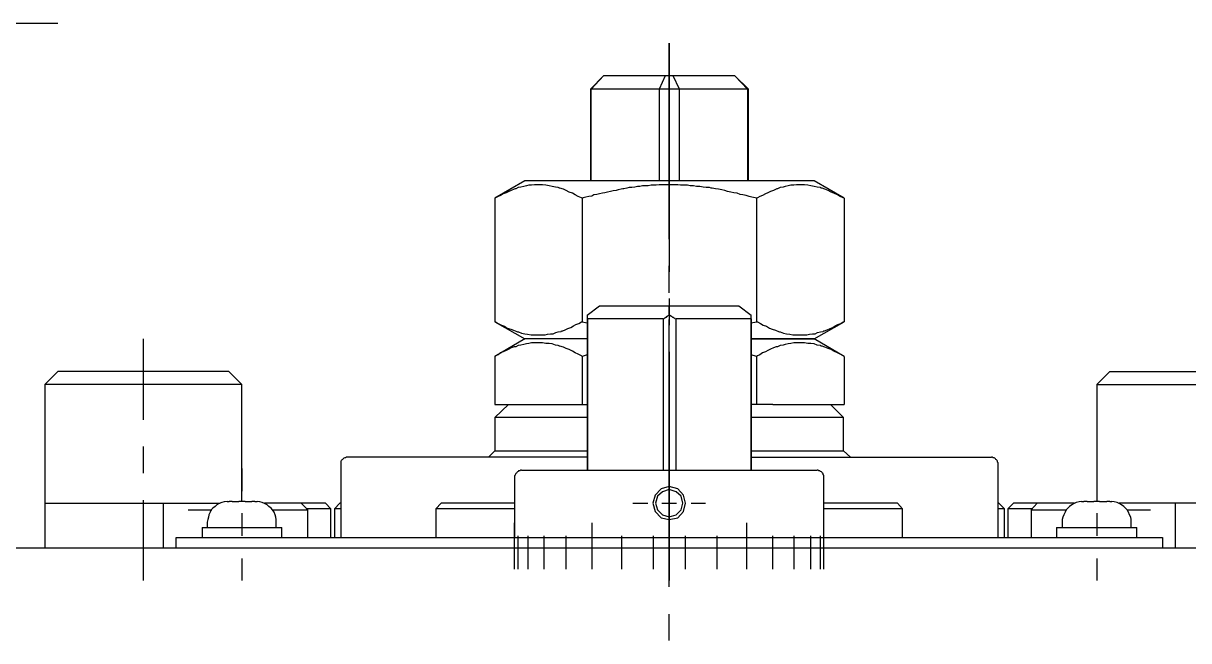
# Model space of a CAD drawing. Header units: millimetres. Extents: x -211 to 45495, y 24 to 52952.
# Drawn here: x 24757.7 to 24935, y 27600.6 to 27694.4 of the extents above; entities that cross this region are included whole.
import ezdxf

# ---------------------------------------------------------------- set-up
doc = ezdxf.new("R2010")
doc.units = ezdxf.units.MM
doc.layers.add('Layer2', color=7, linetype='Continuous')

# ---------------------------------------------------------------- blocks, each defined once
blk = doc.blocks.new('BLKF258')
at = {"layer": 'Layer2', "color": 7, "linetype": 'Continuous', "lineweight": 25}
for p, q in [((24829.45, 27649.05), (24829.54, 27649.05)), ((24829.54, 27649.05), (24829.97, 27648.79)), ((24829.97, 27648.79), (24830.48, 27648.53)), ((24830.48, 27648.53), (24830.91, 27648.36)), ((24830.91, 27648.36), (24831.34, 27648.1)), ((24831.34, 27648.1), (24831.86, 27647.93)), ((24840.13, 27647.84), (24840.56, 27648.01)), ((24840.56, 27648.01), (24840.99, 27648.19)), ((24840.99, 27648.19), (24841.42, 27648.44)), ((24841.42, 27648.44), (24841.76, 27648.62)), ((24841.76, 27648.62), (24842.2, 27648.79)), ((24842.2, 27648.79), (24842.63, 27649.05)), ((24842.63, 27649.05), (24842.71, 27649.05)), ((24831.86, 27647.93), (24832.29, 27647.76)), ((24832.29, 27647.76), (24832.81, 27647.58)), ((24832.81, 27647.58), (24832.89, 27647.5)), ((24832.89, 27647.5), (24833.07, 27647.5)), ((24833.07, 27647.5), (24833.5, 27647.33)), ((24833.5, 27647.33), (24834.01, 27647.24)), ((24834.01, 27647.24), (24834.44, 27647.15)), ((24834.44, 27647.15), (24834.96, 27647.07)), ((24834.96, 27647.07), (24835.48, 27647.07)), ((24835.48, 27647.07), (24835.91, 27647.07)), ((24835.91, 27647.07), (24836.43, 27647.07)), ((24836.43, 27647.07), (24836.51, 27647.07)), ((24836.51, 27647.07), (24836.68, 27647.07)), ((24836.68, 27647.07), (24837.11, 27647.07)), ((24837.11, 27647.07), (24837.46, 27647.15)), ((24837.46, 27647.15), (24837.89, 27647.24)), ((24837.89, 27647.24), (24838.32, 27647.24)), ((24838.32, 27647.24), (24838.75, 27647.41)), ((24838.75, 27647.41), (24839.1, 27647.5)), ((24839.1, 27647.5), (24839.53, 27647.58)), ((24839.53, 27647.58), (24839.61, 27647.67)), ((24839.61, 27647.67), (24839.78, 27647.67)), ((24839.78, 27647.67), (24840.13, 27647.84))]:
    blk.add_line(p, q, dxfattribs=at)
blk = doc.blocks.new('BLKF259')
at = {"layer": 'Layer2', "color": 7, "linetype": 'Continuous', "lineweight": 25}
for p, q in [((24868.46, 27648.88), (24869.24, 27649.05)), ((24869.24, 27649.05), (24869.41, 27649.05)), ((24869.41, 27649.05), (24869.84, 27648.79)), ((24869.84, 27648.79), (24870.27, 27648.53)), ((24870.27, 27648.53), (24870.79, 27648.36)), ((24870.79, 27648.36), (24871.22, 27648.1)), ((24871.22, 27648.1), (24871.65, 27647.93)), ((24880, 27647.84), (24880.43, 27648.01)), ((24880.43, 27648.01), (24880.86, 27648.19)), ((24880.86, 27648.19), (24881.21, 27648.44)), ((24881.21, 27648.44), (24881.64, 27648.62)), ((24881.64, 27648.62), (24882.07, 27648.79)), ((24882.07, 27648.79), (24882.41, 27649.05)), ((24871.65, 27647.93), (24872.16, 27647.76)), ((24872.16, 27647.76), (24872.59, 27647.58)), ((24872.59, 27647.58), (24872.77, 27647.5)), ((24872.77, 27647.5), (24872.85, 27647.5)), ((24872.85, 27647.5), (24873.37, 27647.33)), ((24873.37, 27647.33), (24873.8, 27647.24)), ((24873.8, 27647.24), (24874.32, 27647.15)), ((24874.32, 27647.15), (24874.75, 27647.07)), ((24874.75, 27647.07), (24875.26, 27647.07)), ((24875.26, 27647.07), (24875.78, 27647.07)), ((24875.78, 27647.07), (24876.3, 27647.07)), ((24876.3, 27647.07), (24876.38, 27647.07)), ((24876.38, 27647.07), (24876.47, 27647.07)), ((24876.47, 27647.07), (24876.9, 27647.07)), ((24876.9, 27647.07), (24877.33, 27647.15)), ((24877.33, 27647.15), (24877.76, 27647.24)), ((24877.76, 27647.24), (24878.19, 27647.24)), ((24878.19, 27647.24), (24878.54, 27647.41)), ((24878.54, 27647.41), (24878.97, 27647.5)), ((24878.97, 27647.5), (24879.4, 27647.58)), ((24879.4, 27647.58), (24879.48, 27647.67)), ((24879.48, 27647.67), (24879.57, 27647.67)), ((24879.57, 27647.67), (24880, 27647.84))]:
    blk.add_line(p, q, dxfattribs=at)
blk = doc.blocks.new('BLKF260')
at = {"layer": 'Layer2', "color": 7, "linetype": 'Continuous', "lineweight": 25}
for p, q in [((24832.55, 27669.28), (24832.38, 27669.2)), ((24832.64, 27669.28), (24832.55, 27669.28)), ((24832.98, 27669.46), (24832.64, 27669.28)), ((24833.41, 27669.54), (24832.98, 27669.46)), ((24833.84, 27669.63), (24833.41, 27669.54)), ((24834.27, 27669.71), (24833.84, 27669.63)), ((24834.62, 27669.8), (24834.27, 27669.71)), ((24835.05, 27669.8), (24834.62, 27669.8)), ((24835.48, 27669.89), (24835.05, 27669.8)), ((24835.56, 27669.89), (24835.48, 27669.89)), ((24835.74, 27669.89), (24835.56, 27669.89)), ((24836.25, 27669.89), (24835.74, 27669.89)), ((24836.68, 27669.89), (24836.25, 27669.89)), ((24837.2, 27669.8), (24836.68, 27669.89)), ((24837.72, 27669.71), (24837.2, 27669.8)), ((24838.15, 27669.63), (24837.72, 27669.71)), ((24838.66, 27669.54), (24838.15, 27669.63)), ((24839.1, 27669.46), (24838.66, 27669.54)), ((24839.27, 27669.37), (24839.1, 27669.46)), ((24839.35, 27669.37), (24839.27, 27669.37)), ((24839.87, 27669.2), (24839.35, 27669.37)), ((24848.91, 27669.28), (24848.65, 27669.2)), ((24849.08, 27669.28), (24848.91, 27669.28)), ((24849.51, 27669.37), (24849.08, 27669.28)), ((24849.86, 27669.46), (24849.51, 27669.37)), ((24850.29, 27669.46), (24849.86, 27669.46)), ((24850.72, 27669.54), (24850.29, 27669.46)), ((24851.15, 27669.63), (24850.72, 27669.54)), ((24851.5, 27669.63), (24851.15, 27669.63)), ((24851.93, 27669.71), (24851.5, 27669.63)), ((24852.36, 27669.71), (24851.93, 27669.71)), ((24852.79, 27669.71), (24852.36, 27669.71)), ((24853.22, 27669.8), (24852.79, 27669.71)), ((24853.56, 27669.8), (24853.22, 27669.8)), ((24853.99, 27669.8), (24853.56, 27669.8)), ((24854.42, 27669.89), (24853.99, 27669.8)), ((24854.85, 27669.89), (24854.42, 27669.89)), ((24855.03, 27669.89), (24854.85, 27669.89)), ((24855.28, 27669.89), (24855.03, 27669.89)), ((24855.8, 27669.89), (24855.28, 27669.89)), ((24856.23, 27669.89), (24855.8, 27669.89)), ((24856.75, 27669.89), (24856.23, 27669.89)), ((24857.27, 27669.89), (24856.75, 27669.89)), ((24857.7, 27669.8), (24857.27, 27669.89)), ((24858.21, 27669.8), (24857.7, 27669.8)), ((24858.73, 27669.8), (24858.21, 27669.8)), ((24859.16, 27669.71), (24858.73, 27669.8)), ((24859.68, 27669.71), (24859.16, 27669.71)), ((24860.11, 27669.63), (24859.68, 27669.71)), ((24860.62, 27669.63), (24860.11, 27669.63)), ((24861.14, 27669.54), (24860.62, 27669.63)), ((24861.57, 27669.46), (24861.14, 27669.54)), ((24862.09, 27669.46), (24861.57, 27669.46)), ((24862.35, 27669.37), (24862.09, 27669.46)), ((24862.52, 27669.37), (24862.35, 27669.37)), ((24863.03, 27669.28), (24862.52, 27669.37)), ((24863.47, 27669.2), (24863.03, 27669.28)), ((24829.97, 27668.08), (24829.54, 27667.91)), ((24830.31, 27668.25), (24829.97, 27668.08)), ((24830.74, 27668.51), (24830.31, 27668.25)), ((24831.17, 27668.68), (24830.74, 27668.51)), ((24831.6, 27668.85), (24831.17, 27668.68)), ((24831.95, 27669.03), (24831.6, 27668.85)), ((24832.38, 27669.2), (24831.95, 27669.03)), ((24840.3, 27669.03), (24839.87, 27669.2)), ((24840.73, 27668.77), (24840.3, 27669.03)), ((24841.25, 27668.6), (24840.73, 27668.77)), ((24841.68, 27668.34), (24841.25, 27668.6)), ((24842.11, 27668.08), (24841.68, 27668.34)), ((24842.63, 27667.91), (24842.11, 27668.08)), ((24842.71, 27667.82), (24842.63, 27667.91)), ((24842.88, 27667.91), (24842.71, 27667.82)), ((24843.31, 27667.99), (24842.88, 27667.91)), ((24843.75, 27668.08), (24843.31, 27667.99)), ((24844.18, 27668.16), (24843.75, 27668.08)), ((24844.52, 27668.34), (24844.18, 27668.16)), ((24844.95, 27668.42), (24844.52, 27668.34)), ((24845.38, 27668.51), (24844.95, 27668.42)), ((24845.81, 27668.6), (24845.38, 27668.51)), ((24846.16, 27668.68), (24845.81, 27668.6)), ((24846.59, 27668.77), (24846.16, 27668.68)), ((24847.02, 27668.85), (24846.59, 27668.77)), ((24847.45, 27668.94), (24847.02, 27668.85)), ((24847.88, 27669.03), (24847.45, 27668.94)), ((24848.22, 27669.11), (24847.88, 27669.03)), ((24848.65, 27669.2), (24848.22, 27669.11)), ((24863.98, 27669.11), (24863.47, 27669.2)), ((24864.41, 27669.03), (24863.98, 27669.11)), ((24864.84, 27668.85), (24864.41, 27669.03)), ((24865.36, 27668.77), (24864.84, 27668.85)), ((24865.79, 27668.68), (24865.36, 27668.77)), ((24866.31, 27668.6), (24865.79, 27668.68)), ((24866.74, 27668.42), (24866.31, 27668.6)), ((24867.17, 27668.34), (24866.74, 27668.42)), ((24867.69, 27668.25), (24867.17, 27668.34)), ((24868.12, 27668.08), (24867.69, 27668.25)), ((24868.55, 27667.99), (24868.12, 27668.08)), ((24869.06, 27667.91), (24868.55, 27667.99)), ((24869.24, 27667.82), (24869.06, 27667.91))]:
    blk.add_line(p, q, dxfattribs=at)
blk = doc.blocks.new('BLKF261')
at = {"layer": 'Layer2', "color": 7, "linetype": 'Continuous', "lineweight": 25}
for p, q in [((24872.34, 27669.28), (24872.25, 27669.2)), ((24872.42, 27669.28), (24872.34, 27669.28)), ((24872.85, 27669.46), (24872.42, 27669.28)), ((24873.28, 27669.54), (24872.85, 27669.46)), ((24873.63, 27669.63), (24873.28, 27669.54)), ((24874.06, 27669.71), (24873.63, 27669.63)), ((24874.49, 27669.8), (24874.06, 27669.71)), ((24874.92, 27669.8), (24874.49, 27669.8)), ((24875.35, 27669.89), (24874.92, 27669.8)), ((24875.44, 27669.89), (24875.35, 27669.89)), ((24875.52, 27669.89), (24875.44, 27669.89)), ((24876.04, 27669.89), (24875.52, 27669.89)), ((24876.55, 27669.89), (24876.04, 27669.89)), ((24877.07, 27669.8), (24876.55, 27669.89)), ((24877.5, 27669.71), (24877.07, 27669.8)), ((24878.02, 27669.63), (24877.5, 27669.71)), ((24878.45, 27669.54), (24878.02, 27669.63)), ((24878.97, 27669.46), (24878.45, 27669.54)), ((24879.05, 27669.37), (24878.97, 27669.46)), ((24879.22, 27669.37), (24879.05, 27669.37)), ((24879.65, 27669.2), (24879.22, 27669.37)), ((24869.41, 27667.91), (24869.24, 27667.82)), ((24869.75, 27668.08), (24869.41, 27667.91)), ((24870.18, 27668.25), (24869.75, 27668.08)), ((24870.61, 27668.51), (24870.18, 27668.25)), ((24870.96, 27668.68), (24870.61, 27668.51)), ((24871.39, 27668.85), (24870.96, 27668.68)), ((24871.82, 27669.03), (24871.39, 27668.85)), ((24872.25, 27669.2), (24871.82, 27669.03)), ((24880.17, 27669.03), (24879.65, 27669.2)), ((24880.6, 27668.77), (24880.17, 27669.03)), ((24881.03, 27668.6), (24880.6, 27668.77)), ((24881.55, 27668.34), (24881.03, 27668.6)), ((24881.98, 27668.08), (24881.55, 27668.34)), ((24882.41, 27667.91), (24881.98, 27668.08)), ((24882.58, 27667.82), (24882.41, 27667.91))]:
    blk.add_line(p, q, dxfattribs=at)
blk = doc.blocks.new('BLKF340')
at = {"layer": 'Layer2', "color": 7, "linetype": 'Continuous', "lineweight": 25}
for p, q in [((24917.55, 27621.4), (24917.2, 27621.23)), ((24917.89, 27621.58), (24917.55, 27621.4)), ((24918.32, 27621.66), (24917.89, 27621.58)), ((24918.66, 27621.75), (24918.32, 27621.66)), ((24916, 27619.68), (24915.82, 27619.34)), ((24916.17, 27620.11), (24916, 27619.68)), ((24916.34, 27620.46), (24916.17, 27620.11)), ((24916.6, 27620.72), (24916.34, 27620.46)), ((24916.86, 27620.97), (24916.6, 27620.72)), ((24917.2, 27621.23), (24916.86, 27620.97)), ((24915.82, 27619.34), (24915.74, 27618.99))]:
    blk.add_line(p, q, dxfattribs=at)
blk = doc.blocks.new('BLKF341')
at = {"layer": 'Layer2', "color": 7, "linetype": 'Continuous', "lineweight": 25}
for p, q in [((24924.09, 27621.58), (24923.66, 27621.66)), ((24924.43, 27621.4), (24924.09, 27621.58)), ((24924.78, 27621.23), (24924.43, 27621.4)), ((24925.12, 27620.97), (24924.78, 27621.23)), ((24925.38, 27620.72), (24925.12, 27620.97)), ((24925.64, 27620.46), (24925.38, 27620.72)), ((24925.81, 27620.11), (24925.64, 27620.46)), ((24925.98, 27619.68), (24925.81, 27620.11)), ((24926.16, 27619.34), (24925.98, 27619.68)), ((24926.24, 27618.99), (24926.16, 27619.34)), ((24926.24, 27618.56), (24926.24, 27618.99))]:
    blk.add_line(p, q, dxfattribs=at)
blk = doc.blocks.new('BLKF342')
at = {"layer": 'Layer2', "color": 7, "linetype": 'Continuous', "lineweight": 25}
for p, q in [((24787.51, 27621.4), (24787.17, 27621.23)), ((24787.94, 27621.58), (24787.51, 27621.4)), ((24788.29, 27621.66), (24787.94, 27621.58)), ((24788.72, 27621.75), (24788.29, 27621.66)), ((24785.96, 27619.68), (24785.88, 27619.34)), ((24786.13, 27620.11), (24785.96, 27619.68)), ((24786.31, 27620.46), (24786.13, 27620.11)), ((24786.57, 27620.72), (24786.31, 27620.46)), ((24786.91, 27620.97), (24786.57, 27620.72)), ((24787.17, 27621.23), (24786.91, 27620.97)), ((24785.88, 27619.34), (24785.79, 27618.99))]:
    blk.add_line(p, q, dxfattribs=at)
blk = doc.blocks.new('BLKF343')
at = {"layer": 'Layer2', "color": 7, "linetype": 'Continuous', "lineweight": 25}
for p, q in [((24794.06, 27621.58), (24793.71, 27621.66)), ((24794.4, 27621.4), (24794.06, 27621.58)), ((24794.83, 27621.23), (24794.4, 27621.4)), ((24795.09, 27620.97), (24794.83, 27621.23)), ((24795.44, 27620.72), (24795.09, 27620.97)), ((24795.61, 27620.46), (24795.44, 27620.72)), ((24795.87, 27620.11), (24795.61, 27620.46)), ((24796.04, 27619.68), (24795.87, 27620.11)), ((24796.12, 27619.34), (24796.04, 27619.68)), ((24796.21, 27618.99), (24796.12, 27619.34)), ((24796.21, 27618.56), (24796.21, 27618.99))]:
    blk.add_line(p, q, dxfattribs=at)
blk = doc.blocks.new('BLKF344')
at = {"layer": 'Layer2', "color": 7, "linetype": 'Continuous', "lineweight": 25}
for p, q in [((24830.74, 27644.48), (24830.31, 27644.31)), ((24831.17, 27644.66), (24830.74, 27644.48)), ((24831.6, 27644.91), (24831.17, 27644.66)), ((24831.95, 27645.09), (24831.6, 27644.91)), ((24832.38, 27645.26), (24831.95, 27645.09)), ((24832.55, 27645.26), (24832.38, 27645.26)), ((24832.64, 27645.26), (24832.55, 27645.26)), ((24832.98, 27645.43), (24832.64, 27645.26)), ((24833.41, 27645.52), (24832.98, 27645.43)), ((24833.84, 27645.6), (24833.41, 27645.52)), ((24834.27, 27645.69), (24833.84, 27645.6)), ((24834.62, 27645.77), (24834.27, 27645.69)), ((24835.05, 27645.86), (24834.62, 27645.77)), ((24835.48, 27645.86), (24835.05, 27645.86)), ((24835.56, 27645.86), (24835.48, 27645.86)), ((24835.74, 27645.86), (24835.56, 27645.86)), ((24836.25, 27645.86), (24835.74, 27645.86)), ((24836.68, 27645.86), (24836.25, 27645.86)), ((24837.2, 27645.77), (24836.68, 27645.86)), ((24837.72, 27645.77), (24837.2, 27645.77)), ((24838.15, 27645.69), (24837.72, 27645.77)), ((24838.66, 27645.52), (24838.15, 27645.69)), ((24839.1, 27645.43), (24838.66, 27645.52)), ((24839.27, 27645.34), (24839.1, 27645.43)), ((24839.35, 27645.34), (24839.27, 27645.34)), ((24839.87, 27645.17), (24839.35, 27645.34)), ((24840.3, 27645), (24839.87, 27645.17)), ((24840.73, 27644.83), (24840.3, 27645)), ((24841.25, 27644.57), (24840.73, 27644.83)), ((24841.68, 27644.31), (24841.25, 27644.57)), ((24829.97, 27644.05), (24829.54, 27643.88)), ((24830.31, 27644.31), (24829.97, 27644.05)), ((24842.11, 27644.14), (24841.68, 27644.31)), ((24842.63, 27643.88), (24842.11, 27644.14)), ((24842.71, 27643.79), (24842.63, 27643.88)), ((24843.49, 27644.05), (24842.71, 27643.79))]:
    blk.add_line(p, q, dxfattribs=at)
blk = doc.blocks.new('BLKF345')
at = {"layer": 'Layer2', "color": 7, "linetype": 'Continuous', "lineweight": 25}
for p, q in [((24870.61, 27644.48), (24870.18, 27644.31)), ((24870.96, 27644.66), (24870.61, 27644.48)), ((24871.39, 27644.91), (24870.96, 27644.66)), ((24871.82, 27645.09), (24871.39, 27644.91)), ((24872.25, 27645.26), (24871.82, 27645.09)), ((24872.34, 27645.26), (24872.25, 27645.26)), ((24872.42, 27645.26), (24872.34, 27645.26)), ((24872.85, 27645.43), (24872.42, 27645.26)), ((24873.28, 27645.52), (24872.85, 27645.43)), ((24873.63, 27645.6), (24873.28, 27645.52)), ((24874.06, 27645.69), (24873.63, 27645.6)), ((24874.49, 27645.77), (24874.06, 27645.69)), ((24874.92, 27645.86), (24874.49, 27645.77)), ((24875.35, 27645.86), (24874.92, 27645.86)), ((24875.44, 27645.86), (24875.35, 27645.86)), ((24875.52, 27645.86), (24875.44, 27645.86)), ((24876.04, 27645.86), (24875.52, 27645.86)), ((24876.55, 27645.86), (24876.04, 27645.86)), ((24877.07, 27645.77), (24876.55, 27645.86)), ((24877.5, 27645.77), (24877.07, 27645.77)), ((24878.02, 27645.69), (24877.5, 27645.77)), ((24878.45, 27645.52), (24878.02, 27645.69)), ((24878.97, 27645.43), (24878.45, 27645.52)), ((24879.05, 27645.34), (24878.97, 27645.43)), ((24879.22, 27645.34), (24879.05, 27645.34)), ((24879.65, 27645.17), (24879.22, 27645.34)), ((24880.17, 27645), (24879.65, 27645.17)), ((24880.6, 27644.83), (24880.17, 27645)), ((24881.03, 27644.57), (24880.6, 27644.83)), ((24881.55, 27644.31), (24881.03, 27644.57)), ((24869.41, 27643.88), (24869.24, 27643.79)), ((24869.75, 27644.05), (24869.41, 27643.88)), ((24870.18, 27644.31), (24869.75, 27644.05)), ((24881.98, 27644.14), (24881.55, 27644.31)), ((24882.41, 27643.88), (24881.98, 27644.14)), ((24882.58, 27643.79), (24882.41, 27643.88))]:
    blk.add_line(p, q, dxfattribs=at)
blk = doc.blocks.new('BLKF346')
at = {"layer": 'Layer2', "color": 7, "linetype": 'Continuous', "lineweight": 25}
for p, q in [((24855.54, 27649.74), (24855.63, 27649.82)), ((24855.63, 27649.82), (24855.63, 27649.91)), ((24855.63, 27649.91), (24855.72, 27649.91)), ((24855.72, 27649.91), (24855.8, 27649.99)), ((24855.8, 27649.99), (24855.89, 27650.08)), ((24855.89, 27650.08), (24855.97, 27650.08)), ((24855.97, 27650.08), (24856.06, 27650.08)), ((24856.06, 27650.08), (24856.15, 27649.99)), ((24856.15, 27649.99), (24856.23, 27649.91)), ((24856.23, 27649.91), (24856.32, 27649.91)), ((24856.32, 27649.91), (24856.4, 27649.82)), ((24856.4, 27649.82), (24856.49, 27649.74)), ((24855.03, 27649.48), (24855.11, 27649.48)), ((24855.11, 27649.48), (24855.2, 27649.56)), ((24855.2, 27649.56), (24855.28, 27649.65)), ((24855.28, 27649.65), (24855.37, 27649.65)), ((24855.37, 27649.65), (24855.46, 27649.74)), ((24855.46, 27649.74), (24855.54, 27649.74)), ((24856.49, 27649.74), (24856.58, 27649.74)), ((24856.58, 27649.74), (24856.66, 27649.65)), ((24856.66, 27649.65), (24856.75, 27649.65)), ((24856.75, 27649.65), (24856.83, 27649.56)), ((24856.83, 27649.56), (24856.92, 27649.48))]:
    blk.add_line(p, q, dxfattribs=at)
blk = doc.blocks.new('BLKF347')
at = {"layer": 'Layer2', "color": 7, "linetype": 'Continuous', "lineweight": 25}
for p, q in [((24832.55, 27625.71), (24832.46, 27625.62)), ((24832.64, 27625.97), (24832.55, 27625.8)), ((24832.55, 27625.8), (24832.55, 27625.71)), ((24832.72, 27626.05), (24832.64, 27625.97)), ((24832.81, 27626.14), (24832.72, 27626.05)), ((24832.89, 27626.23), (24832.81, 27626.14)), ((24832.98, 27626.31), (24832.89, 27626.23)), ((24833.07, 27626.4), (24832.98, 27626.31)), ((24833.24, 27626.4), (24833.07, 27626.4)), ((24833.33, 27626.49), (24833.24, 27626.4)), ((24833.5, 27626.49), (24833.33, 27626.49))]:
    blk.add_line(p, q, dxfattribs=at)
blk = doc.blocks.new('BLKF348')
at = {"layer": 'Layer2', "color": 7, "linetype": 'Continuous', "lineweight": 25}
for p, q in [((24878.71, 27626.4), (24878.62, 27626.49)), ((24878.88, 27626.4), (24878.71, 27626.4)), ((24878.97, 27626.31), (24878.88, 27626.4)), ((24879.14, 27626.23), (24878.97, 27626.31)), ((24879.22, 27626.14), (24879.14, 27626.23)), ((24879.31, 27626.05), (24879.22, 27626.14)), ((24879.4, 27625.97), (24879.31, 27626.05)), ((24879.4, 27625.8), (24879.4, 27625.97)), ((24879.48, 27625.71), (24879.4, 27625.8)), ((24879.48, 27625.45), (24879.48, 27625.71))]:
    blk.add_line(p, q, dxfattribs=at)
blk = doc.blocks.new('BLKF349')
at = {"layer": 'Layer2', "color": 7, "linetype": 'Continuous', "lineweight": 25}
for p, q in [((24806.11, 27627.95), (24806.03, 27627.86)), ((24806.03, 27627.86), (24806.03, 27627.69)), ((24806.03, 27627.69), (24806.03, 27627.6)), ((24806.2, 27628.04), (24806.11, 27627.95)), ((24806.29, 27628.12), (24806.2, 27628.04)), ((24806.37, 27628.21), (24806.29, 27628.12)), ((24806.46, 27628.29), (24806.37, 27628.21)), ((24806.63, 27628.38), (24806.46, 27628.29)), ((24806.72, 27628.38), (24806.63, 27628.38)), ((24806.89, 27628.47), (24806.72, 27628.38)), ((24806.97, 27628.47), (24806.89, 27628.47))]:
    blk.add_line(p, q, dxfattribs=at)
blk = doc.blocks.new('BLKF350')
at = {"layer": 'Layer2', "color": 7, "linetype": 'Continuous', "lineweight": 25}
for p, q in [((24905.23, 27628.38), (24905.14, 27628.47)), ((24905.4, 27628.38), (24905.23, 27628.38)), ((24905.49, 27628.29), (24905.4, 27628.38)), ((24905.58, 27628.21), (24905.49, 27628.29)), ((24905.66, 27628.12), (24905.58, 27628.21)), ((24905.75, 27628.04), (24905.66, 27628.12)), ((24905.83, 27627.95), (24905.75, 27628.04)), ((24905.92, 27627.86), (24905.83, 27627.95)), ((24905.92, 27627.69), (24905.92, 27627.86)), ((24906.01, 27627.6), (24905.92, 27627.69)), ((24906.01, 27627.43), (24906.01, 27627.6))]:
    blk.add_line(p, q, dxfattribs=at)
blk = doc.blocks.new('BLKF368')
at = {"layer": 'Layer2', "color": 7, "linetype": 'Continuous', "lineweight": 25}
for p, q in [((24854.77, 27623.64), (24853.82, 27622.7)), ((24855.97, 27623.99), (24854.77, 27623.64)), ((24857.27, 27623.64), (24855.97, 27623.99)), ((24858.13, 27622.7), (24857.27, 27623.64)), ((24853.82, 27622.7), (24853.48, 27621.49)), ((24853.48, 27621.49), (24853.82, 27620.2)), ((24858.47, 27621.49), (24858.13, 27622.7)), ((24853.82, 27620.2), (24854.77, 27619.25)), ((24857.27, 27619.25), (24858.13, 27620.2)), ((24854.77, 27619.25), (24855.97, 27618.99)), ((24855.97, 27618.99), (24857.27, 27619.25))]:
    blk.add_line(p, q, dxfattribs=at)
blk = doc.blocks.new('BLKF369')
at = {"layer": 'Layer2', "color": 7, "linetype": 'Continuous', "lineweight": 25}
for p, q in [((24854.94, 27623.21), (24854.17, 27622.52)), ((24855.97, 27623.56), (24854.94, 27623.21)), ((24857.01, 27623.21), (24855.97, 27623.56)), ((24857.78, 27622.52), (24857.01, 27623.21)), ((24854.17, 27622.52), (24853.91, 27621.49)), ((24853.91, 27621.49), (24854.17, 27620.46)), ((24858.04, 27621.49), (24857.78, 27622.52)), ((24854.17, 27620.46), (24854.94, 27619.68)), ((24854.94, 27619.68), (24855.97, 27619.42)), ((24855.97, 27619.42), (24857.01, 27619.68)), ((24857.01, 27619.68), (24857.78, 27620.46))]:
    blk.add_line(p, q, dxfattribs=at)
blk = doc.blocks.new('BLKF244')
at = {"layer": 'Layer2', "color": 7, "linetype": 'Continuous', "lineweight": 25}
for p, q in [((24744.97, 27694.43), (24762.97, 27694.43)), ((24855.97, 27691.42), (24855.97, 27656.63)), ((24855.97, 27661.62), (24855.97, 27691.42)), ((24845.98, 27686.42), (24844, 27684.44)), ((24844.09, 27684.44), (24845.98, 27686.42)), ((24865.96, 27686.42), (24845.98, 27686.42)), ((24855.37, 27686.42), (24854.42, 27684.44)), ((24857.52, 27684.44), (24856.58, 27686.42)), ((24865.96, 27686.42), (24867.86, 27684.44)), ((24868.03, 27684.44), (24865.96, 27686.42)), ((24844, 27684.44), (24844, 27670.49)), ((24868.03, 27684.44), (24844, 27684.44)), ((24844.09, 27670.49), (24844.09, 27684.44)), ((24854.42, 27684.44), (24854.42, 27670.49)), ((24857.52, 27670.49), (24857.52, 27684.44)), ((24867.86, 27684.44), (24867.86, 27670.49)), ((24868.03, 27670.49), (24868.03, 27684.44)), ((24834.01, 27670.49), (24829.45, 27667.82)), ((24878.02, 27670.49), (24834.01, 27670.49)), ((24882.58, 27667.82), (24878.02, 27670.49)), ((24829.54, 27667.91), (24829.45, 27667.82)), ((24829.45, 27667.82), (24829.45, 27649.05)), ((24842.71, 27667.82), (24842.71, 27649.05)), ((24869.24, 27667.82), (24869.24, 27649.05)), ((24882.58, 27667.82), (24882.58, 27649.05)), ((24855.97, 27653.44), (24855.97, 27657.57)), ((24855.97, 27652.58), (24855.97, 27648.53)), ((24843.49, 27650.08), (24845.38, 27651.46)), ((24843.49, 27650.08), (24843.49, 27649.48)), ((24843.49, 27650.08), (24843.49, 27626.49)), ((24845.38, 27651.46), (24866.57, 27651.46)), ((24855.97, 27650.08), (24855.97, 27651.46)), ((24866.57, 27651.46), (24868.46, 27650.08)), ((24868.46, 27649.48), (24868.46, 27650.08)), ((24868.46, 27626.49), (24868.46, 27650.08)), ((24829.45, 27649.05), (24834.01, 27646.46)), ((24842.71, 27649.05), (24843.49, 27648.88)), ((24843.49, 27649.48), (24843.57, 27649.48)), ((24855.03, 27649.48), (24843.57, 27649.48)), ((24843.57, 27626.49), (24843.57, 27649.48)), ((24855.03, 27649.48), (24855.03, 27626.49)), ((24855.97, 27608.75), (24855.97, 27649.39)), ((24856.92, 27649.48), (24857.01, 27649.48)), ((24857.01, 27626.49), (24857.01, 27649.48)), ((24868.46, 27649.48), (24857.01, 27649.48)), ((24868.46, 27649.48), (24868.46, 27626.49)), ((24878.02, 27646.46), (24882.58, 27649.05)), ((24882.41, 27649.05), (24882.58, 27649.05)), ((24775.97, 27646.46), (24775.97, 27634.15)), ((24834.01, 27646.46), (24829.45, 27643.79)), ((24843.49, 27646.46), (24834.01, 27646.46)), ((24843.49, 27646.46), (24834.01, 27646.46)), ((24868.46, 27646.46), (24878.02, 27646.46)), ((24878.02, 27646.46), (24868.46, 27646.46)), ((24882.58, 27643.79), (24878.02, 27646.46)), ((24855.97, 27644.48), (24855.97, 27609.69)), ((24829.54, 27643.88), (24829.45, 27643.79)), ((24829.45, 27643.79), (24829.45, 27636.47)), ((24842.71, 27643.79), (24842.71, 27636.47)), ((24869.24, 27643.79), (24868.46, 27644.05)), ((24869.24, 27643.79), (24869.24, 27636.47)), ((24882.58, 27643.79), (24882.58, 27636.47)), ((24762.97, 27641.47), (24760.99, 27639.49)), ((24788.98, 27641.47), (24762.97, 27641.47)), ((24790.96, 27639.49), (24788.98, 27641.47)), ((24922.97, 27641.47), (24920.99, 27639.49)), ((24922.97, 27641.47), (24948.98, 27641.47)), ((24790.96, 27639.49), (24760.99, 27639.49)), ((24760.99, 27639.49), (24760.99, 27621.49)), ((24790.96, 27621.75), (24790.96, 27639.49)), ((24920.99, 27639.49), (24950.96, 27639.49)), ((24920.99, 27639.49), (24920.99, 27621.75)), ((24829.45, 27636.47), (24831.86, 27636.47)), ((24831.52, 27636.47), (24829.45, 27634.49)), ((24831.86, 27636.47), (24840.3, 27636.47)), ((24840.3, 27636.47), (24843.49, 27636.47)), ((24871.73, 27636.47), (24868.46, 27636.47)), ((24871.73, 27636.47), (24880.17, 27636.47)), ((24880.17, 27636.47), (24882.58, 27636.47)), ((24882.5, 27634.49), (24880.52, 27636.47)), ((24843.49, 27634.49), (24829.45, 27634.49)), ((24829.45, 27634.49), (24829.45, 27629.41)), ((24882.5, 27634.49), (24868.46, 27634.49)), ((24882.5, 27629.41), (24882.5, 27634.49)), ((24775.97, 27630.1), (24775.97, 27626.05)), ((24829.45, 27629.41), (24828.5, 27628.47)), ((24829.45, 27629.41), (24843.49, 27629.41)), ((24829.45, 27629.41), (24843.49, 27629.41)), ((24868.46, 27629.41), (24882.5, 27629.41)), ((24868.46, 27629.41), (24882.5, 27629.41)), ((24883.53, 27628.47), (24882.5, 27629.41)), ((24790.96, 27626.74), (24790.96, 27623.3)), ((24806.03, 27627.6), (24806.03, 27627.43)), ((24806.03, 27627.43), (24806.03, 27616.24)), ((24843.49, 27628.47), (24806.97, 27628.47)), ((24855.97, 27626.92), (24855.97, 27624.76)), ((24868.46, 27628.47), (24904.97, 27628.47)), ((24905.14, 27628.47), (24904.97, 27628.47)), ((24906.01, 27616.24), (24906.01, 27627.43)), ((24920.99, 27626.74), (24920.99, 27623.3)), ((24832.46, 27625.62), (24832.46, 27625.45)), ((24832.46, 27625.45), (24832.46, 27616.24)), ((24833.5, 27626.49), (24878.45, 27626.49)), ((24878.62, 27626.49), (24878.45, 27626.49)), ((24879.48, 27616.24), (24879.48, 27625.45)), ((24760.99, 27621.49), (24775.2, 27621.49)), ((24760.99, 27621.49), (24760.99, 27614.69)), ((24760.99, 27621.49), (24787.6, 27621.49)), ((24775.97, 27621.92), (24775.97, 27609.69)), ((24778.99, 27621.49), (24778.99, 27614.69)), ((24788.72, 27621.75), (24789.06, 27621.75)), ((24789.49, 27621.75), (24789.06, 27621.75)), ((24789.49, 27621.75), (24790.53, 27621.75)), ((24791.47, 27621.75), (24790.53, 27621.75)), ((24791.47, 27621.75), (24792.51, 27621.75)), ((24792.94, 27621.75), (24792.51, 27621.75)), ((24792.94, 27621.75), (24793.28, 27621.75)), ((24793.71, 27621.66), (24793.28, 27621.75)), ((24800, 27621.49), (24794.4, 27621.49)), ((24803.7, 27621.49), (24800, 27621.49)), ((24801.03, 27620.46), (24800, 27621.49)), ((24804.48, 27620.63), (24803.7, 27621.49)), ((24805.86, 27621.49), (24805.08, 27620.63)), ((24806.03, 27621.49), (24805.86, 27621.49)), ((24821.27, 27621.49), (24820.49, 27620.63)), ((24832.46, 27621.49), (24821.27, 27621.49)), ((24850.46, 27621.49), (24852.7, 27621.49)), ((24854.85, 27621.49), (24857.09, 27621.49)), ((24855.97, 27622.52), (24855.97, 27620.37)), ((24857.78, 27620.46), (24858.04, 27621.49)), ((24858.13, 27620.2), (24858.47, 27621.49)), ((24859.33, 27621.49), (24861.48, 27621.49)), ((24890.68, 27621.49), (24879.48, 27621.49)), ((24891.45, 27620.63), (24890.68, 27621.49)), ((24906.09, 27621.49), (24906.01, 27621.49)), ((24906.95, 27620.63), (24906.09, 27621.49)), ((24908.33, 27621.49), (24907.47, 27620.63)), ((24911.95, 27621.49), (24908.33, 27621.49)), ((24911.95, 27621.49), (24911, 27620.46)), ((24917.55, 27621.49), (24911.95, 27621.49)), ((24918.66, 27621.75), (24919.01, 27621.75)), ((24919.53, 27621.75), (24919.01, 27621.75)), ((24919.53, 27621.75), (24920.56, 27621.75)), ((24921.42, 27621.75), (24920.56, 27621.75)), ((24921.42, 27621.75), (24922.54, 27621.75)), ((24922.97, 27621.75), (24922.54, 27621.75)), ((24922.97, 27621.75), (24923.31, 27621.75)), ((24923.66, 27621.66), (24923.31, 27621.75)), ((24950.96, 27621.49), (24924.43, 27621.49)), ((24932.96, 27614.69), (24932.96, 27621.49)), ((24782.78, 27620.46), (24786.39, 27620.46)), ((24790.96, 27619.94), (24790.96, 27616.5)), ((24795.61, 27620.46), (24801.03, 27620.46)), ((24804.48, 27620.63), (24800.77, 27620.63)), ((24801.03, 27616.24), (24801.03, 27620.46)), ((24804.48, 27616.24), (24804.48, 27620.63)), ((24806.03, 27620.63), (24805.08, 27620.63)), ((24805.08, 27620.63), (24805.08, 27616.24)), ((24832.46, 27620.63), (24820.49, 27620.63)), ((24820.49, 27620.63), (24820.49, 27616.24)), ((24891.45, 27620.63), (24879.48, 27620.63)), ((24891.45, 27616.24), (24891.45, 27620.63)), ((24906.95, 27620.63), (24906.01, 27620.63)), ((24906.95, 27616.24), (24906.95, 27620.63)), ((24911.17, 27620.63), (24907.47, 27620.63)), ((24907.47, 27620.63), (24907.47, 27616.24)), ((24911, 27620.46), (24916.34, 27620.46)), ((24911, 27620.46), (24911, 27616.24)), ((24920.99, 27619.94), (24920.99, 27616.5)), ((24925.64, 27620.46), (24929.17, 27620.46)), ((24785.79, 27618.99), (24785.7, 27618.56)), ((24785.7, 27618.56), (24785.7, 27617.79)), ((24796.21, 27617.79), (24796.21, 27618.56)), ((24832.46, 27611.42), (24832.46, 27618.48)), ((24832.46, 27611.42), (24832.46, 27618.48)), ((24844.26, 27611.42), (24844.26, 27618.48)), ((24844.26, 27611.42), (24844.26, 27618.48)), ((24844.26, 27611.42), (24844.26, 27618.48)), ((24844.26, 27611.42), (24844.26, 27618.48)), ((24855.97, 27618.13), (24855.97, 27615.98)), ((24867.77, 27611.42), (24867.77, 27618.48)), ((24867.77, 27611.42), (24867.77, 27618.48)), ((24867.77, 27611.42), (24867.77, 27618.48)), ((24867.77, 27611.42), (24867.77, 27618.48)), ((24879.48, 27611.42), (24879.48, 27618.48)), ((24879.48, 27611.42), (24879.48, 27618.48)), ((24915.74, 27618.99), (24915.74, 27618.56)), ((24915.74, 27618.56), (24915.74, 27617.79)), ((24926.24, 27617.79), (24926.24, 27618.56)), ((24780.97, 27614.69), (24780.97, 27616.24)), ((24780.97, 27616.24), (24930.98, 27616.24)), ((24784.93, 27617.79), (24797.07, 27617.79)), ((24784.93, 27617.79), (24784.93, 27616.24)), ((24797.07, 27616.24), (24797.07, 27617.79)), ((24832.98, 27611.42), (24832.98, 27616.5)), ((24832.98, 27611.42), (24832.98, 27616.5)), ((24832.98, 27611.42), (24832.98, 27616.5)), ((24832.98, 27611.42), (24832.98, 27616.5)), ((24834.53, 27611.42), (24834.53, 27616.5)), ((24834.53, 27611.42), (24834.53, 27616.5)), ((24834.53, 27611.42), (24834.53, 27616.5)), ((24834.53, 27611.42), (24834.53, 27616.5)), ((24836.94, 27611.42), (24836.94, 27616.5)), ((24836.94, 27611.42), (24836.94, 27616.5)), ((24836.94, 27611.42), (24836.94, 27616.5)), ((24836.94, 27611.42), (24836.94, 27616.5)), ((24840.3, 27611.42), (24840.3, 27616.5)), ((24840.3, 27611.42), (24840.3, 27616.5)), ((24840.3, 27611.42), (24840.3, 27616.5)), ((24840.3, 27611.42), (24840.3, 27616.5)), ((24848.74, 27611.42), (24848.74, 27616.5)), ((24848.74, 27611.42), (24848.74, 27616.5)), ((24848.74, 27611.42), (24848.74, 27616.5)), ((24848.74, 27611.42), (24848.74, 27616.5)), ((24853.56, 27611.42), (24853.56, 27616.5)), ((24853.56, 27611.42), (24853.56, 27616.5)), ((24853.56, 27611.42), (24853.56, 27616.5)), ((24853.56, 27611.42), (24853.56, 27616.5)), ((24858.47, 27611.42), (24858.47, 27616.5)), ((24858.47, 27611.42), (24858.47, 27616.5)), ((24858.47, 27611.42), (24858.47, 27616.5)), ((24858.47, 27611.42), (24858.47, 27616.5)), ((24863.29, 27611.42), (24863.29, 27616.5)), ((24863.29, 27611.42), (24863.29, 27616.5)), ((24863.29, 27611.42), (24863.29, 27616.5)), ((24863.29, 27611.42), (24863.29, 27616.5)), ((24871.73, 27611.42), (24871.73, 27616.5)), ((24871.73, 27611.42), (24871.73, 27616.5)), ((24871.73, 27611.42), (24871.73, 27616.5)), ((24871.73, 27611.42), (24871.73, 27616.5)), ((24875, 27611.42), (24875, 27616.5)), ((24875, 27611.42), (24875, 27616.5)), ((24875, 27611.42), (24875, 27616.5)), ((24875, 27611.42), (24875, 27616.5)), ((24877.5, 27611.42), (24877.5, 27616.5)), ((24877.5, 27611.42), (24877.5, 27616.5)), ((24877.5, 27611.42), (24877.5, 27616.5)), ((24877.5, 27611.42), (24877.5, 27616.5)), ((24878.97, 27611.42), (24878.97, 27616.5)), ((24878.97, 27611.42), (24878.97, 27616.5)), ((24878.97, 27611.42), (24878.97, 27616.5)), ((24878.97, 27611.42), (24878.97, 27616.5)), ((24914.88, 27617.79), (24927.1, 27617.79)), ((24914.88, 27617.79), (24914.88, 27616.24)), ((24927.1, 27616.24), (24927.1, 27617.79)), ((24930.98, 27616.24), (24930.98, 27614.69)), ((24658, 27614.69), (25053.95, 27614.69)), ((24790.96, 27613.05), (24790.96, 27609.69)), ((24920.99, 27613.05), (24920.99, 27609.69)), ((24855.97, 27600.57), (24855.97, 27604.61))]:
    blk.add_line(p, q, dxfattribs=at)
for name in ['BLKF260', 'BLKF261', 'BLKF346', 'BLKF258', 'BLKF259', 'BLKF344', 'BLKF345', 'BLKF349', 'BLKF350', 'BLKF347', 'BLKF348', 'BLKF368', 'BLKF369', 'BLKF342', 'BLKF343', 'BLKF340', 'BLKF341']:
    blk.add_blockref(name, (0, 0), dxfattribs=at)

msp = doc.modelspace()

# ---------------------------------------------------------------- block references
at = {"layer": 'Layer2', "color": 7, "linetype": 'Continuous', "lineweight": 25}
msp.add_blockref('BLKF244', (0, 0), dxfattribs=at)

doc.saveas('drawing.dxf')
